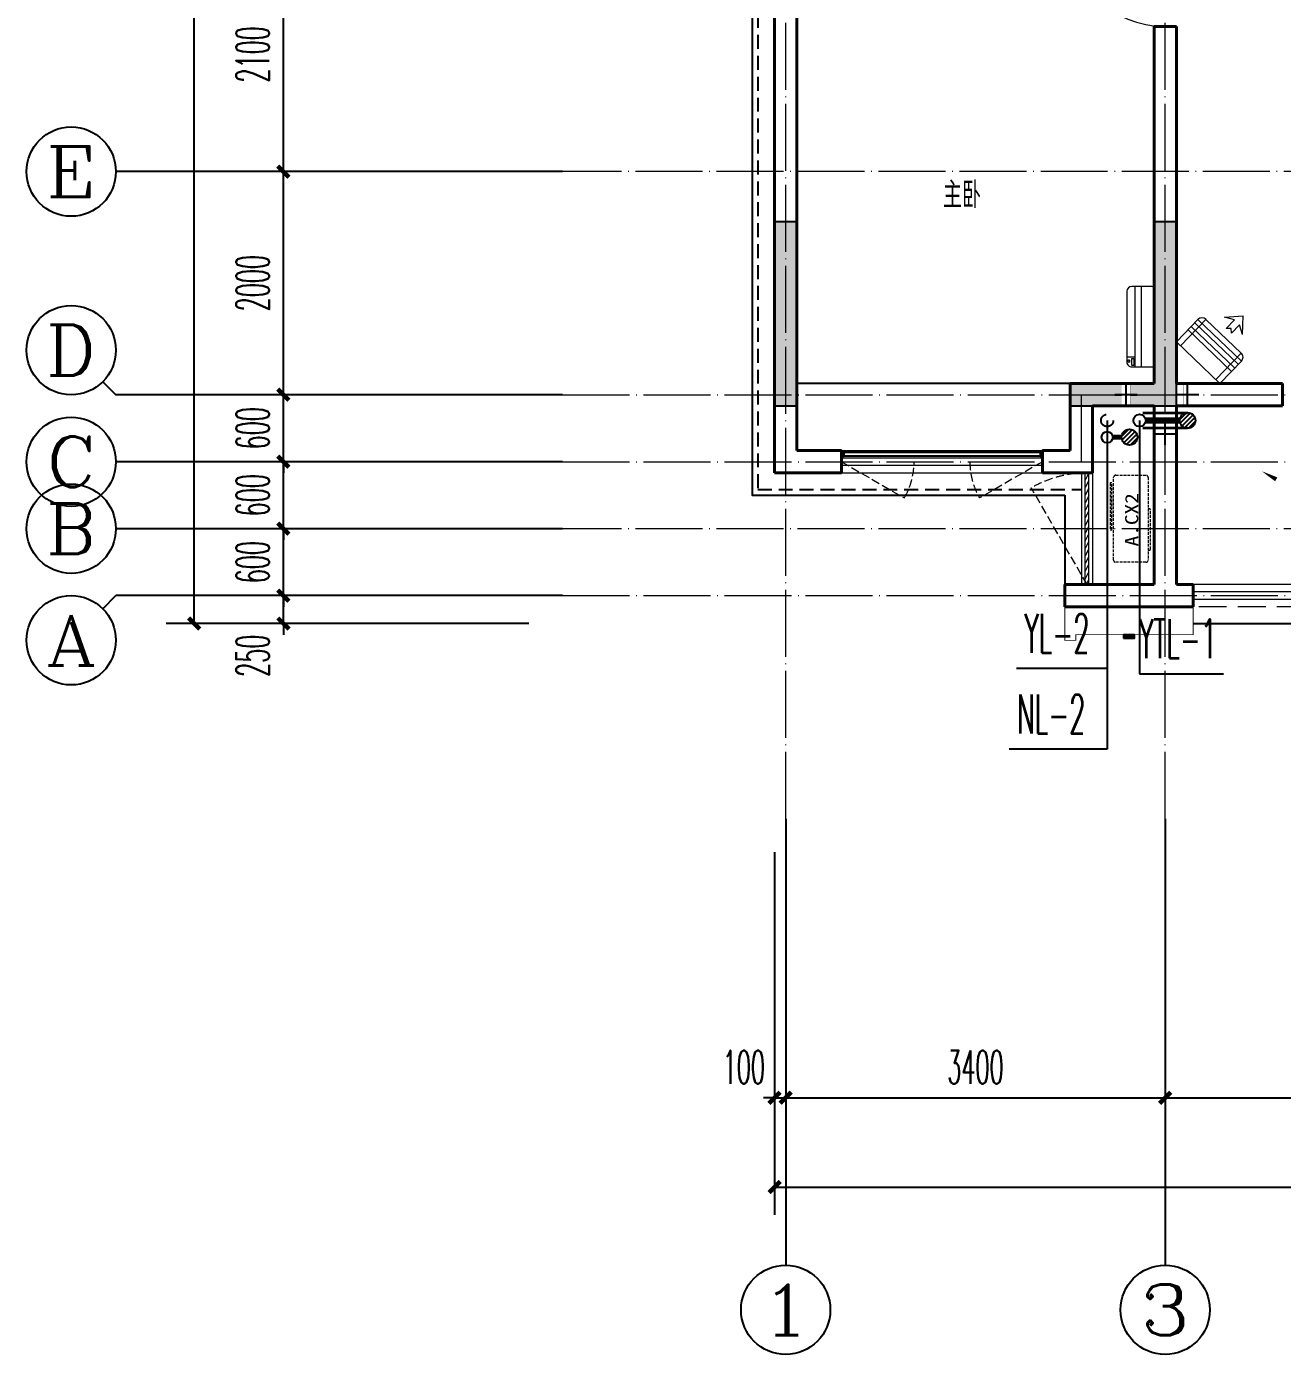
# Model space of a CAD drawing. Extents: x 27938 to 1042331, y -235042 to 1535213.
# Drawn here: x 675617 to 686867, y 589649 to 601549 of the extents above; entities that cross this region are included whole.
import ezdxf
from ezdxf.enums import TextEntityAlignment as Align

# ---------------------------------------------------------------- set-up
doc = ezdxf.new("R2010")
doc.units = 0
doc.header["$LTSCALE"] = 1000
doc.header["$MEASUREMENT"] = 0
for name, pattern in [('DASH', [0.35, 0.25, -0.1]), ('DOTE', [2.42, 2, -0.2, 0.02, -0.2]), ('HIDDEN', [0.375, 0.25, -0.125])]:
    doc.linetypes.add(name, pattern=pattern)
for name, color, linetype in [('3-栏杆1', 135, 'Continuous'), ('3.5方案汇报，与郭总、侯月琴确定户型_t8$0$2020.03.04 -1安徽标准化洋房户型(UA）_t8_t8$0$看线', 154, 'Continuous'), ('AXIS', 3, 'Continuous'), ('AXIS_TEXT', 4, 'Continuous'), ('COLUMN', 9, 'Continuous'), ('DIM_凝结', 3, 'Continuous'), ('DIM_阳台', 132, 'Continuous'), ('DIM_雨水', 3, 'Continuous'), ('EQUIP_地漏', 7, 'Continuous'), ('PIPE-凝结', 150, 'N'), ('PIPE-阳台', 132, 'YT'), ('PUB_TEXT', 4, 'Continuous'), ('VALVE_不分区给水', 7, 'Continuous'), ('VPIPE-凝结', 150, 'Continuous'), ('VPIPE-阳台', 132, 'YT'), ('VPIPE-雨水', 4, 'DASH'), ('机电标识类', 1, 'Continuous'), ('看线', 251, 'Continuous'), ('立面', 73, 'Continuous'), ('铝合金', 144, 'Continuous')]:
    doc.layers.add(name, color=color, linetype=linetype)
for name, color, linetype, lineweight in [('DOTE', 19, 'DOTE', 9), ('PUB_HATCH', 8, 'Continuous', 9), ('WALL', 9, 'Continuous', 40), ('WINDOW', 8, 'Continuous', 15), ('平面-排水沟', 86, 'Continuous', 15), ('平面-栏杆', 135, 'Continuous', 15), ('平面-看线', 45, 'Continuous', 15), ('平面-空调室内机', 176, 'Continuous', 9), ('平面-空调预留孔', 173, 'Continuous', 15), ('空调', 76, 'Continuous', 13)]:
    doc.layers.add(name, color=color, linetype=linetype, lineweight=lineweight)
doc.styles.add('_TCH_AXIS', font='COMPLEX', dxfattribs={"bigfont": 'GBCBIG'})
doc.styles.add('_TCH_DIM_T3', font='SIMPLEX.shx', dxfattribs={"width": 0.494118, "bigfont": 'GBCBIG.shx'})
doc.styles.add('_TWT_SERIAL', font='simplex.shx', dxfattribs={"width": 0.6, "oblique": 10, "height": 3, "bigfont": 'aadri.shx'})
doc.styles.add('COMPLEX', font='COMPLEX')
doc.styles.get("Standard").update_dxf_attribs({"font": 'gbenor.shx', "bigfont": 'gbcbig.shx'})
doc.styles.add('黑体', font='simhei.ttf')
doc.linetypes.add('N', pattern='A,3,-0.2,["N",Standard,S=0.25,R=0,X=-0.1,Y=-0.115],-0.2', length=3.4)
doc.linetypes.add('YT', pattern='A,3,-0.2,["YT",Standard,S=0.25,R=0,X=-0.1,Y=-0.115],-0.35', length=3.55)
doc.dimstyles.new('_TCH_ARCH&&100', dxfattribs={"dimtxt": 297.5, "dimasz": 100, "dimexe": 250, "dimexo": 300, "dimgap": 126.25, "dimtad": 1, "dimdec": 0, "dimzin": 0, "dimdsep": 46, "dimtxsty": '_TCH_DIM_T3', "dimblk": 'ARCHTICK', "dimcen": 0.09, "dimclrt": 4, "dimazin": 2, "dimtfac": 1, "dimtdec": 0, "dimtix": 1, "dimtmove": 2, "dimatfit": 3, "dimfxl": 1, "dimtolj": 1, "dimtzin": 0, "dimarcsym": 0})

# ---------------------------------------------------------------- blocks, each defined once
blk = doc.blocks.new('HFHFHFHFTF')
at = {"layer": 'PUB_HATCH'}
for points in [[(536217, 366524), (536417, 366524), (536417, 368174), (536217, 368174)], [(539817, 366524), (539817, 368174), (539617, 368174), (539617, 366724), (538867, 366724), (538867, 366524)]]:
    blk.add_hatch(color=256, dxfattribs=at).paths.add_polyline_path(points)
at = {"layer": 'COLUMN', "color": 8}
for p, q in [((536417, 368174), (536217, 368174)), ((536217, 368174), (536217, 366524)), ((536417, 366524), (536417, 368174)), ((539817, 368174), (539617, 368174)), ((539617, 368174), (539617, 366724)), ((539817, 366524), (539817, 368174)), ((539617, 366724), (538867, 366724)), ((538867, 366724), (538867, 366524)), ((536217, 366524), (536417, 366524)), ((538867, 366524), (539817, 366524))]:
    blk.add_line(p, q, dxfattribs=at)
blk = doc.blocks.new('DSFDS')
at = {"layer": '3-栏杆1', "color": 0}
for p, q in [((490703, 517231), (490682, 517248)), ((490682, 517248), (490703, 517231)), ((490682, 517182), (490703, 517201)), ((492462, 517231), (490703, 517231)), ((490703, 517231), (490703, 517201)), ((490703, 517201), (492462, 517201)), ((492462, 517231), (492482, 517248)), ((492482, 517248), (492462, 517231)), ((492462, 517231), (492462, 517201)), ((492462, 517201), (492482, 517182)), ((492482, 517182), (492462, 517201))]:
    blk.add_line(p, q, dxfattribs=at)
blk = doc.blocks.new('dongkong')
at = {"color": 0}
blk.add_wipeout([(-603756, 210771), (-603756, 210571), (-603836, 210571), (-603836, 210771)], dxfattribs=at)
at = {"layer": '机电标识类', "color": 0, "linetype": 'DASH', "ltscale": 400}
for p, q in [((-603796, 210771), (-603796, 210571)), ((-603896, 210671), (-603696, 210671))]:
    blk.add_line(p, q, dxfattribs=at)
at = {"layer": '空调', "color": 0, "linetype": 'DASH', "const_width": 2}
blk.add_lwpolyline([(-603756, 210771), (-603756, 210571), (-603836, 210571), (-603836, 210771)], close=True, dxfattribs=at)
blk = doc.blocks.new('ferre')
at = {"layer": '平面-空调预留孔', "color": 0, "linetype": 'DASH', "ltscale": 0.1}
for p, q in [((93393, 115403), (93393, 115393)), ((93403, 115383), (93756, 115383)), ((93766, 115393), (93766, 115403))]:
    blk.add_line(p, q, dxfattribs=at)
blk.add_lwpolyline([(94046, 115403), (93306, 115403, -0.414214), (93286, 115423), (93286, 115693, -0.414214), (93306, 115713), (94046, 115713, -0.414214), (94066, 115693), (94066, 115423, -0.414214)], format="xyb", close=True, dxfattribs=at)
blk.add_lwpolyline([(93997, 115743), (93577, 115743), (93577, 115727), (93997, 115727)], close=True, dxfattribs=at)
for centre, start, end in [((93403, 115393), 180, 270), ((93756, 115393), 270, 0)]:
    blk.add_arc(centre, 10, start, end, dxfattribs=at)
at = {"layer": '平面-空调预留孔', "color": 0, "linetype": 'DASH', "ltscale": 0.1, "style": '黑体', "width": 1.2}
blk.add_text('A.CX2', height=117, dxfattribs=at).set_placement((93428, 115492))
blk = doc.blocks.new('fergve')
at = {"layer": '平面-空调预留孔', "color": 8, "linetype": 'DASH', "ltscale": 0.1}
blk.add_blockref('ferre', (25670, -60416), dxfattribs=at)
blk = doc.blocks.new('A$C001338C2')
at = {"color": 0}
for p, q in [((845, 304), (55, 304)), ((109, 215), (109, 304)), ((0, 249), (0, 22)), ((900, 22), (900, 249)), ((22, 0), (878, 0))]:
    blk.add_line(p, q, dxfattribs=at)
at = {"color": 0, "lineweight": 5}
for p, q in [((900, 215), (0, 215)), ((900, 143), (0, 143))]:
    blk.add_line(p, q, dxfattribs=at)
at = {"color": 0}
for points in [[(89, 226), (22, 226, -0.414214), (17, 232), (17, 243, -0.414214), (22, 249), (89, 249, -0.414214), (95, 243), (95, 232, -0.414214)], [(73, 275), (57, 275, -0.414214), (51, 281), (51, 283, -0.414214), (57, 289), (73, 289, -0.414214), (79, 283), (79, 281, -0.414214)]]:
    blk.add_lwpolyline(points, format="xyb", close=True, dxfattribs=at)
for centre, radius, start, end in [((55, 249), 55, 90, 180), ((845, 249), 55, 360, 90), ((22, 22), 22, 180, 270), ((878, 22), 22, 270, 360)]:
    blk.add_arc(centre, radius, start, end, dxfattribs=at)
blk = doc.blocks.new('dasdasf1sa2f31as32f')
at = {"color": 0}
for p, q in [((-116, 586), (43, 640)), ((83, 477), (43, 640)), ((-473, 260), (-339, 504)), ((-270, 524), (-428, 237)), ((135, 245), (-339, 505)), ((-270, 524), (114, 314)), ((-23, 586), (-116, 586)), ((-23, 586), (-73, 493)), ((-31, 504), (-73, 493)), ((-18, 463), (-31, 504)), ((32, 555), (-18, 463)), ((83, 477), (32, 555)), ((72, 132), (-401, 392)), ((93, 169), (-381, 428)), ((115, 208), (-359, 468)), ((0, 0), (-473, 260)), ((114, 314), (-44, 26)), ((134, 244), (0, 0))]:
    blk.add_line(p, q, dxfattribs=at)
for centre, start, end in [((-294, 479), 61.2593, 151.2593), ((89, 269), 331.2593, 61.2593)]:
    blk.add_arc(centre, 51.3, start, end, dxfattribs=at)
blk = doc.blocks.new('HFTHFFGHFH')
at = {"layer": 'DOTE', "linetype": 'DOTE', "ltscale": 0.3}
for p, q in [((536317, 594449), (536317, 612949)), ((539717, 594449), (539717, 602649)), ((587117, 600249), (534317, 600249)), ((534317, 598249), (587117, 598249)), ((538967, 597649), (538967, 598249)), ((534317, 597649), (587117, 597649)), ((587117, 597049), (534317, 597049)), ((534317, 596449), (587117, 596449))]:
    blk.add_line(p, q, dxfattribs=at)
blk = doc.blocks.new('_ArchTick')
at = {"color": 0, "linetype": 'ByBlock', "const_width": 0.4}
blk.add_lwpolyline([(-0.5, -0.5), (0.5, 0.5)], dxfattribs=at)
blk = doc.blocks.new('*D671')
at = {"layer": 'AXIS', "color": 0, "lineweight": -2}
for p, q in [((677917, 596449), (677917, 596549)), ((680117, 596449), (677667, 596449)), ((677917, 596199), (677917, 596449)), ((680117, 596199), (677667, 596199)), ((677917, 596199), (677917, 596099))]:
    blk.add_line(p, q, dxfattribs=at)
at = {"layer": 'Defpoints', "color": 0}
for p in [(677917, 596449), (680417, 596449), (680417, 596199)]:
    blk.add_point(p, dxfattribs=at)
at = {"layer": 'AXIS', "color": 0, "lineweight": -2, "xscale": 100, "yscale": 100, "zscale": 100}
for p, rotation in [((677917, 596449), 270), ((677917, 596199), 90)]:
    blk.add_blockref('_ArchTick', p, dxfattribs=dict(at, rotation=rotation))
at = {"layer": 'AXIS', "color": 4, "insert": (677642, 595910), "char_height": 297.5, "attachment_point": 5, "rotation": 90, "style": '_TCH_DIM_T3'}
blk.add_mtext('\\A1;250', dxfattribs=at)
blk = doc.blocks.new('*D672')
at = {"layer": 'AXIS', "color": 0, "lineweight": -2}
for p, q in [((677917, 597049), (677917, 597149)), ((680117, 597049), (677667, 597049)), ((677917, 596449), (677917, 597049)), ((680117, 596449), (677667, 596449)), ((677917, 596449), (677917, 596349))]:
    blk.add_line(p, q, dxfattribs=at)
at = {"layer": 'Defpoints', "color": 0}
for p in [(677917, 597049), (680417, 597049), (680417, 596449)]:
    blk.add_point(p, dxfattribs=at)
at = {"layer": 'AXIS', "color": 0, "lineweight": -2, "xscale": 100, "yscale": 100, "zscale": 100}
for p, rotation in [((677917, 597049), 270), ((677917, 596449), 90)]:
    blk.add_blockref('_ArchTick', p, dxfattribs=dict(at, rotation=rotation))
at = {"layer": 'AXIS', "color": 4, "insert": (677642, 596749), "char_height": 297.5, "attachment_point": 5, "rotation": 90, "style": '_TCH_DIM_T3'}
blk.add_mtext('\\A1;600', dxfattribs=at)
blk = doc.blocks.new('*D673')
at = {"layer": 'AXIS', "color": 0, "lineweight": -2}
for p, q in [((677917, 597649), (677917, 597749)), ((680117, 597649), (677667, 597649)), ((677917, 597049), (677917, 597649)), ((680117, 597049), (677667, 597049)), ((677917, 597049), (677917, 596949))]:
    blk.add_line(p, q, dxfattribs=at)
at = {"layer": 'Defpoints', "color": 0}
for p in [(677917, 597649), (680417, 597649), (680417, 597049)]:
    blk.add_point(p, dxfattribs=at)
at = {"layer": 'AXIS', "color": 0, "lineweight": -2, "xscale": 100, "yscale": 100, "zscale": 100}
for p, rotation in [((677917, 597649), 270), ((677917, 597049), 90)]:
    blk.add_blockref('_ArchTick', p, dxfattribs=dict(at, rotation=rotation))
at = {"layer": 'AXIS', "color": 4, "insert": (677642, 597349), "char_height": 297.5, "attachment_point": 5, "rotation": 90, "style": '_TCH_DIM_T3'}
blk.add_mtext('\\A1;600', dxfattribs=at)
blk = doc.blocks.new('*D674')
at = {"layer": 'AXIS', "color": 0, "lineweight": -2}
for p, q in [((677917, 598249), (677917, 598349)), ((680117, 598249), (677667, 598249)), ((677917, 597649), (677917, 598249)), ((680117, 597649), (677667, 597649)), ((677917, 597649), (677917, 597549))]:
    blk.add_line(p, q, dxfattribs=at)
at = {"layer": 'Defpoints', "color": 0}
for p in [(677917, 598249), (680417, 598249), (680417, 597649)]:
    blk.add_point(p, dxfattribs=at)
at = {"layer": 'AXIS', "color": 0, "lineweight": -2, "xscale": 100, "yscale": 100, "zscale": 100}
for p, rotation in [((677917, 598249), 270), ((677917, 597649), 90)]:
    blk.add_blockref('_ArchTick', p, dxfattribs=dict(at, rotation=rotation))
at = {"layer": 'AXIS', "color": 4, "insert": (677642, 597949), "char_height": 297.5, "attachment_point": 5, "rotation": 90, "style": '_TCH_DIM_T3'}
blk.add_mtext('\\A1;600', dxfattribs=at)
blk = doc.blocks.new('*D675')
at = {"layer": 'AXIS', "color": 0, "lineweight": -2}
for p, q in [((680117, 600249), (677667, 600249)), ((677917, 598249), (677917, 600249)), ((680117, 598249), (677667, 598249))]:
    blk.add_line(p, q, dxfattribs=at)
at = {"layer": 'Defpoints', "color": 0}
for p in [(677917, 600249), (680417, 600249), (680417, 598249)]:
    blk.add_point(p, dxfattribs=at)
at = {"layer": 'AXIS', "color": 0, "lineweight": -2, "xscale": 100, "yscale": 100, "zscale": 100}
for p, rotation in [((677917, 600249), 90), ((677917, 598249), 270)]:
    blk.add_blockref('_ArchTick', p, dxfattribs=dict(at, rotation=rotation))
at = {"layer": 'AXIS', "color": 4, "insert": (677642, 599249), "char_height": 297.5, "attachment_point": 5, "rotation": 90, "style": '_TCH_DIM_T3'}
blk.add_mtext('\\A1;2000', dxfattribs=at)
blk = doc.blocks.new('*D676')
at = {"layer": 'AXIS', "color": 0, "lineweight": -2}
for p, q in [((680117, 602349), (677667, 602349)), ((677917, 600249), (677917, 602349)), ((680117, 600249), (677667, 600249))]:
    blk.add_line(p, q, dxfattribs=at)
at = {"layer": 'Defpoints', "color": 0}
for p in [(677917, 602349), (680417, 602349), (680417, 600249)]:
    blk.add_point(p, dxfattribs=at)
at = {"layer": 'AXIS', "color": 0, "lineweight": -2, "xscale": 100, "yscale": 100, "zscale": 100}
for p, rotation in [((677917, 602349), 90), ((677917, 600249), 270)]:
    blk.add_blockref('_ArchTick', p, dxfattribs=dict(at, rotation=rotation))
at = {"layer": 'AXIS', "color": 4, "insert": (677642, 601299), "char_height": 297.5, "attachment_point": 5, "rotation": 90, "style": '_TCH_DIM_T3'}
blk.add_mtext('\\A1;2100', dxfattribs=at)
blk = doc.blocks.new('*D685')
at = {"layer": 'AXIS', "color": 0, "lineweight": -2}
for p, q in [((680117, 611249), (676867, 611249)), ((677117, 596199), (677117, 611249)), ((680117, 596199), (676867, 596199))]:
    blk.add_line(p, q, dxfattribs=at)
at = {"layer": 'Defpoints', "color": 0}
for p in [(677117, 611249), (680417, 611249), (680417, 596199)]:
    blk.add_point(p, dxfattribs=at)
at = {"layer": 'AXIS', "color": 0, "lineweight": -2, "xscale": 100, "yscale": 100, "zscale": 100}
for p, rotation in [((677117, 611249), 90), ((677117, 596199), 270)]:
    blk.add_blockref('_ArchTick', p, dxfattribs=dict(at, rotation=rotation))
at = {"layer": 'AXIS', "color": 4, "insert": (676842, 603724), "char_height": 297.5, "attachment_point": 5, "rotation": 90, "style": '_TCH_DIM_T3'}
blk.add_mtext('\\A1;15050', dxfattribs=at)
blk = doc.blocks.new('*D699')
at = {"layer": 'AXIS', "color": 0, "lineweight": -2}
for p, q in [((682317, 594149), (682317, 591699)), ((682417, 594149), (682417, 591699)), ((682317, 591949), (682217, 591949)), ((682317, 591949), (682417, 591949)), ((682417, 591949), (682517, 591949))]:
    blk.add_line(p, q, dxfattribs=at)
at = {"layer": 'Defpoints', "color": 0}
for p in [(682317, 594449), (682417, 594449), (682417, 591949)]:
    blk.add_point(p, dxfattribs=at)
at = {"layer": 'AXIS', "color": 0, "lineweight": -2, "xscale": 100, "yscale": 100, "zscale": 100}
blk.add_blockref('_ArchTick', (682317, 591949), dxfattribs=at)
at = {"layer": 'AXIS', "color": 0, "lineweight": -2, "xscale": 100, "yscale": 100, "zscale": 100, "rotation": 180}
blk.add_blockref('_ArchTick', (682417, 591949), dxfattribs=at)
at = {"layer": 'AXIS', "color": 4, "insert": (682042, 592224), "char_height": 297.5, "attachment_point": 5, "style": '_TCH_DIM_T3'}
blk.add_mtext('\\A1;100', dxfattribs=at)
blk = doc.blocks.new('*D700')
at = {"layer": 'AXIS', "color": 0, "lineweight": -2}
for p, q in [((682417, 594149), (682417, 591699)), ((685817, 594149), (685817, 591699)), ((682417, 591949), (685817, 591949))]:
    blk.add_line(p, q, dxfattribs=at)
at = {"layer": 'Defpoints', "color": 0}
for p in [(682417, 594449), (685817, 594449), (685817, 591949)]:
    blk.add_point(p, dxfattribs=at)
at = {"layer": 'AXIS', "color": 0, "lineweight": -2, "xscale": 100, "yscale": 100, "zscale": 100, "rotation": 180}
blk.add_blockref('_ArchTick', (682417, 591949), dxfattribs=at)
at = {"layer": 'AXIS', "color": 0, "lineweight": -2, "xscale": 100, "yscale": 100, "zscale": 100}
blk.add_blockref('_ArchTick', (685817, 591949), dxfattribs=at)
at = {"layer": 'AXIS', "color": 4, "insert": (684117, 592224), "char_height": 297.5, "attachment_point": 5, "style": '_TCH_DIM_T3'}
blk.add_mtext('\\A1;3400', dxfattribs=at)
blk = doc.blocks.new('*D701')
at = {"layer": 'AXIS', "color": 0, "lineweight": -2}
for p, q in [((685817, 594149), (685817, 591699)), ((691517, 594149), (691517, 591699)), ((685817, 591949), (691517, 591949))]:
    blk.add_line(p, q, dxfattribs=at)
at = {"layer": 'Defpoints', "color": 0}
for p in [(685817, 594449), (691517, 594449), (691517, 591949)]:
    blk.add_point(p, dxfattribs=at)
at = {"layer": 'AXIS', "color": 0, "lineweight": -2, "xscale": 100, "yscale": 100, "zscale": 100, "rotation": 180}
blk.add_blockref('_ArchTick', (685817, 591949), dxfattribs=at)
at = {"layer": 'AXIS', "color": 0, "lineweight": -2, "xscale": 100, "yscale": 100, "zscale": 100}
blk.add_blockref('_ArchTick', (691517, 591949), dxfattribs=at)
at = {"layer": 'AXIS', "color": 4, "insert": (688667, 592224), "char_height": 297.5, "attachment_point": 5, "style": '_TCH_DIM_T3'}
blk.add_mtext('\\A1;5700', dxfattribs=at)
blk = doc.blocks.new('*D706')
at = {"layer": 'AXIS', "color": 0, "lineweight": -2}
for p, q in [((682317, 594149), (682317, 590899)), ((731317, 594149), (731317, 590899)), ((682317, 591149), (731317, 591149))]:
    blk.add_line(p, q, dxfattribs=at)
at = {"layer": 'Defpoints', "color": 0}
for p in [(682317, 594449), (731317, 594449), (731317, 591149)]:
    blk.add_point(p, dxfattribs=at)
at = {"layer": 'AXIS', "color": 0, "lineweight": -2, "xscale": 100, "yscale": 100, "zscale": 100, "rotation": 180}
blk.add_blockref('_ArchTick', (682317, 591149), dxfattribs=at)
at = {"layer": 'AXIS', "color": 0, "lineweight": -2, "xscale": 100, "yscale": 100, "zscale": 100}
blk.add_blockref('_ArchTick', (731317, 591149), dxfattribs=at)
at = {"layer": 'AXIS', "color": 4, "insert": (706817, 591424), "char_height": 297.5, "attachment_point": 5, "style": '_TCH_DIM_T3'}
blk.add_mtext('\\A1;49000', dxfattribs=at)
blk = doc.blocks.new('$WINLIB2D$00000001')
at = {"color": 0}
for points in [[(-0.5, 0.5), (-0.5, -0.5)], [(-0.5, 0.5), (0.5, 0.5)], [(0.5, -0.5), (0.5, 0.5)], [(0.5, 0.1667), (-0.5, 0.1667)], [(0.5, -0.1667), (-0.5, -0.1667)], [(-0.5, -0.5), (0.5, -0.5)]]:
    blk.add_lwpolyline(points, dxfattribs=at)
blk = doc.blocks.new('$DorLib2D$00000001')
for p, q in [((0.45, 0.975), (0.5, 0.975)), ((0.45, 0), (0.45, 0.975)), ((0.5, 0), (0.5, 0.975)), ((0.5, 0), (0.45, 0))]:
    blk.add_line(p, q)
at = {"lineweight": 13}
blk.add_arc((0.475, 0), 0.975, 91.4693, 180, dxfattribs=at)
blk = doc.blocks.new('$WINLIB2D$00000039')
at = {"color": 0}
for points in [[(-0.5, 0.5), (-0.5, -0.5)], [(0.5, 0.5), (-0.5, 0.5)], [(0.5, -0.5), (0.5, 0.5)], [(-0.5, 0.167), (0.5, 0.167)], [(-0.384, -0.167), (-0.448, 0.167)], [(-0.316, -0.167), (-0.38, 0.167)], [(-0.248, -0.167), (-0.312, 0.167)], [(-0.18, -0.167), (-0.244, 0.167)], [(-0.112, -0.167), (-0.176, 0.167)], [(-0.044, -0.167), (-0.108, 0.167)], [(0.024, -0.167), (-0.04, 0.167)], [(0.092, -0.167), (0.028, 0.167)], [(0.16, -0.167), (0.096, 0.167)], [(0.228, -0.167), (0.164, 0.167)], [(0.296, -0.167), (0.232, 0.167)], [(0.364, -0.167), (0.3, 0.167)], [(0.432, -0.167), (0.368, 0.167)], [(0.5, -0.167), (0.436, 0.167)], [(-0.452, -0.167), (-0.5, 0.084)], [(-0.5, -0.167), (0.5, -0.167)], [(0.5, -0.5), (-0.5, -0.5)]]:
    blk.add_lwpolyline(points, dxfattribs=at)
blk = doc.blocks.new('_AXISO')
blk.add_circle((0, 0), 0.5)
at = {"layer": 'AXIS_TEXT', "style": 'COMPLEX', "width": 1.041667}
blk.add_attdef('A', text='', height=0.56, dxfattribs=at).set_placement((-0.25, -0.28), (0.25, -0.28), align=Align.FIT)
blk = doc.blocks.new('$TwtSys$00000141')
for p, q in [((-141, 12), (-15, 138)), ((-141, 12), (-15, 138)), ((-131, -53), (53, 131)), ((-131, -53), (53, 131)), ((-100, -100), (100, 100)), ((-100, -100), (100, 100)), ((-49, -131), (131, 49)), ((-49, -131), (131, 49)), ((17, -138), (138, -17)), ((17, -138), (138, -17))]:
    blk.add_line(p, q)
blk.add_circle((0, 0), 141)
blk.add_circle((0, 0), 141)
blk = doc.blocks.new('$VALVE$00000533')
at = {"ltscale": 0.5, "const_width": 25}
for points in [[(-225, 75), (225, 75)], [(-225, -75), (225, -75)]]:
    blk.add_lwpolyline(points, dxfattribs=at)

msp = doc.modelspace()

# ---------------------------------------------------------------- hatches: boundary and pattern name
at = {"layer": '立面'}
h = msp.add_hatch(dxfattribs=at)
h.set_pattern_fill('ANSI31', color=8, scale=2)
h.set_pattern_definition([(45, (-202783.718, -199496.6525), (-2.24506403, 2.24506403), [])])
h.paths.add_polyline_path([(685441.6, 596068.8), (685541.6, 596068.8), (685541.6, 596098.8), (685441.6, 596098.8)])

# ---------------------------------------------------------------- linework, layer by layer
at = {"color": 8, "const_width": 8}
msp.add_lwpolyline([(684916.6, 596348.8), (684916.6, 596048.8), (685016.6, 596048.8), (685016.6, 596098.8), (686066.6, 596098.8), (686066.6, 596348.8)], dxfattribs=at)
at = {"layer": '3.5方案汇报，与郭总、侯月琴确定户型_t8$0$2020.03.04 -1安徽标准化洋房户型(UA）_t8_t8$0$看线', "color": 8, "ltscale": 10}
msp.add_lwpolyline([(684966.6, 598348.8), (682516.6, 598348.8)], dxfattribs=at)
at = {"layer": 'AXIS'}
for p, q in [((680416.6, 600248.8), (676416.6, 600248.8)), ((676299.4, 598366), (676416.6, 598248.8)), ((680416.6, 598248.8), (676416.6, 598248.8)), ((680416.6, 597648.8), (676416.6, 597648.8)), ((680416.6, 597048.8), (676416.6, 597048.8)), ((676299.4, 596331.7), (676416.6, 596448.8)), ((680416.6, 596448.8), (676416.6, 596448.8)), ((682416.6, 594448.8), (682416.6, 590448.8)), ((685816.6, 594448.8), (685816.6, 590448.8))]:
    msp.add_line(p, q, dxfattribs=at)
at = {"layer": 'DIM_凝结'}
for p, q in [((685296.6, 597868.8), (685296.6, 595072.8)), ((685296.6, 595072.8), (684418.6, 595072.8))]:
    msp.add_line(p, q, dxfattribs=at)
at = {"layer": 'DIM_阳台'}
for p, q in [((685586.6, 598018.8), (685586.6, 595748.7)), ((685586.6, 595748.7), (686339.2, 595748.7))]:
    msp.add_line(p, q, dxfattribs=at)
at = {"layer": 'DIM_雨水'}
for p, q in [((685296.6, 598018.8), (685296.6, 595797.1)), ((685296.6, 595797.1), (684483.9, 595797.1))]:
    msp.add_line(p, q, dxfattribs=at)
at = {"layer": 'PIPE-凝结', "const_width": 45}
msp.add_lwpolyline([(685346.6, 597868.8), (685426.1, 597868.8)], dxfattribs=at)
at = {"layer": 'VPIPE-凝结'}
msp.add_circle((685296.6, 597868.8), 50, dxfattribs=at)
at = {"layer": 'VPIPE-阳台'}
msp.add_circle((685586.6, 598018.8), 55, dxfattribs=at)
at = {"layer": 'VPIPE-雨水'}
msp.add_circle((685296.6, 598018.8), 55, dxfattribs=at)
at = {"layer": 'WALL', "color": 8}
for p, q in [((682316.6, 602648.8), (682316.6, 597548.8)), ((682516.6, 602548.8), (682516.6, 597748.8)), ((685916.6, 601548.8), (685716.6, 601548.8)), ((685716.6, 601548.8), (685716.6, 598348.8)), ((684966.6, 597748.8), (684966.6, 598348.8)), ((686866.6, 598148.8), (686866.6, 598348.8)), ((685166.6, 597548.8), (685166.6, 598148.8)), ((682916.6, 597748.8), (682516.6, 597748.8)), ((682916.6, 597548.8), (682916.6, 597748.8)), ((684966.6, 597748.8), (684716.6, 597748.8)), ((684716.6, 597748.8), (684716.6, 597548.8)), ((682316.6, 597548.8), (682916.6, 597548.8)), ((684716.6, 597548.8), (685166.6, 597548.8)), ((685716.6, 596548.8), (684916.6, 596548.8)), ((684916.6, 596348.8), (684916.6, 596548.8)), ((685916.6, 596548.8), (686066.6, 596548.8)), ((686066.6, 596548.8), (686066.6, 596348.8)), ((685816.6, 596348.8), (684916.6, 596348.8)), ((685816.6, 596348.8), (686066.6, 596348.8))]:
    msp.add_line(p, q, dxfattribs=at)
at = {"layer": 'WINDOW', "color": 8, "linetype": 'DASH', "ltscale": 0.3}
for points in [[(682916.6, 597648.8), (683479.7, 597324.2, 0.1314846), (683566.6, 597648.8)], [(684716.6, 597648.8), (684153.5, 597324.2, -0.1314846), (684066.6, 597648.8)], [(685116.6, 596548.8), (684616.6, 597414.8, -0.1316525), (685116.6, 597548.8)]]:
    msp.add_lwpolyline(points, format="xyb", dxfattribs=at)
at = {"layer": '平面-排水沟', "color": 8}
msp.add_lwpolyline([(686977.7, 597397.5, 0, 0, 0), (686680.4, 597565, 0, 40, 0), (686811.1, 597491.4, 0, 0, 0)], format="xyseb", dxfattribs=at)
at = {"layer": '平面-栏杆', "color": 8}
for points in [[(690566.6, 596482.1), (686066.6, 596482.1)], [(690566.6, 596415.5), (686066.6, 596415.5)]]:
    msp.add_lwpolyline(points, dxfattribs=at)
at = {"layer": '平面-看线', "color": 8}
msp.add_lwpolyline([(690566.6, 596548.8), (686066.6, 596548.8)], dxfattribs=at)
at = {"layer": '平面-看线', "color": 8, "linetype": 'DASH'}
msp.add_lwpolyline([(690566.6, 596348.8), (686066.6, 596348.8)], dxfattribs=at)
at = {"layer": '看线', "color": 8, "ltscale": 0.5}
for points in [[(684916.6, 597348.8), (684916.6, 596548.8)], [(686066.6, 596198.8), (690566.6, 596198.8)]]:
    msp.add_lwpolyline(points, dxfattribs=at)
at = {"layer": '立面', "color": 8}
msp.add_lwpolyline([(685441.6, 596068.8), (685541.6, 596068.8), (685541.6, 596098.8), (685441.6, 596098.8)], close=True, dxfattribs=at)
at = {"layer": '铝合金', "color": 8}
msp.add_lwpolyline([(685441.6, 596068.8), (685541.6, 596068.8), (685541.6, 596098.8), (685441.6, 596098.8)], close=True, dxfattribs=at)

# ---------------------------------------------------------------- block references
at = {"color": 8}
msp.add_blockref('HFHFHFHFTF', (146100, 231625.1), dxfattribs=at)
at = {"color": 8, "rotation": 90}
msp.add_blockref('fergve', (740650.7, 477792), dxfattribs=at)
at = {"layer": '3-栏杆1', "color": 8}
msp.add_blockref('DSFDS', (192234.1, 80500.3), dxfattribs=at)
at = {"layer": 'AXIS'}
ref = msp.add_blockref('_AXISO', (676016.6, 600248.8), dxfattribs=dict(at, xscale=800, yscale=800, zscale=800))
ref.add_attrib('A', 'E', dxfattribs={"layer": 'AXIS_TEXT', "height": 452.5, "style": '_TCH_AXIS', "width": 1.3125}).set_placement((675790.3, 600022.5), (676242.9, 600022.5), align=Align.FIT)
ref = msp.add_blockref('_AXISO', (676016.6, 598648.8), dxfattribs=dict(at, xscale=800, yscale=800, zscale=800))
ref.add_attrib('A', 'D', dxfattribs={"layer": 'AXIS_TEXT', "height": 452.5, "style": '_TCH_AXIS', "width": 1.235294}).set_placement((675790.3, 598422.5), (676242.9, 598422.5), align=Align.FIT)
ref = msp.add_blockref('_AXISO', (676016.6, 597648.8), dxfattribs=dict(at, xscale=800, yscale=800, zscale=800))
ref.add_attrib('A', 'C', dxfattribs={"layer": 'AXIS_TEXT', "height": 452.5, "style": '_TCH_AXIS', "width": 1.4}).set_placement((675790.3, 597422.5), (676242.9, 597422.5), align=Align.FIT)
ref = msp.add_blockref('_AXISO', (676016.6, 597048.8), dxfattribs=dict(at, xscale=800, yscale=800, zscale=800))
ref.add_attrib('A', 'B', dxfattribs={"layer": 'AXIS_TEXT', "height": 452.5, "style": '_TCH_AXIS', "width": 1.235294}).set_placement((675790.3, 596822.5), (676242.9, 596822.5), align=Align.FIT)
ref = msp.add_blockref('_AXISO', (676016.6, 596048.8), dxfattribs=dict(at, xscale=800, yscale=800, zscale=800))
ref.add_attrib('A', 'A', dxfattribs={"layer": 'AXIS_TEXT', "height": 452.5, "style": '_TCH_AXIS', "width": 1.166667}).set_placement((675790.3, 595822.5), (676242.9, 595822.5), align=Align.FIT)
ref = msp.add_blockref('_AXISO', (682416.6, 590048.8), dxfattribs=dict(at, xscale=800, yscale=800, zscale=800))
ref.add_attrib('A', '1', dxfattribs={"layer": 'AXIS_TEXT', "height": 452.5, "style": '_TCH_AXIS', "width": 2.333333}).set_placement((682190.3, 589822.5), (682642.9, 589822.5), align=Align.FIT)
ref = msp.add_blockref('_AXISO', (685816.6, 590048.8), dxfattribs=dict(at, xscale=800, yscale=800, zscale=800))
ref.add_attrib('A', '3', dxfattribs={"layer": 'AXIS_TEXT', "height": 452.5, "style": '_TCH_AXIS', "width": 1.5}).set_placement((685590.3, 589822.5), (686042.9, 589822.5), align=Align.FIT)
at = {"layer": 'EQUIP_地漏', "xscale": 0.5, "yscale": 0.5, "zscale": 0.5, "rotation": 180}
msp.add_blockref('$TwtSys$00000141', (685496.6, 597868.8), dxfattribs=at)
at = {"layer": 'WINDOW'}
for name, p, xscale, yscale, zscale, rotation in [('$DorLib2D$00000001', (685816.6, 601998.8), -900, -900, -900, 270.0000000020753), ('$WINLIB2D$00000001', (683816.6, 597648.8), 1800, -199.9999999990687, 1800, 359.9999999997785), ('$WINLIB2D$00000039', (685116.6, 597048.8), -1000, -100, -1000, 270)]:
    msp.add_blockref(name, p, dxfattribs=dict(at, xscale=xscale, yscale=yscale, zscale=zscale, rotation=rotation))
at = {"layer": '平面-空调预留孔', "color": 8, "xscale": 0.800000000046565, "yscale": 0.800000000046565, "zscale": 0.800000000046565, "rotation": 90.00000023343017}
msp.add_blockref('A$C001338C2', (685716.5, 598498.8), dxfattribs=at)

# ---------------------------------------------------------------- texts
at = {"layer": 'DIM_凝结', "color": 7, "style": '_TWT_SERIAL', "width": 0.48}
msp.add_text('NL-2', height=350, dxfattribs=at).set_placement((684488.6, 595212.8))
at = {"layer": 'DIM_阳台', "color": 7, "style": '_TWT_SERIAL', "width": 0.48}
msp.add_text('YTL-1', height=350, dxfattribs=at).set_placement((685581.2, 595888.7))
at = {"layer": 'DIM_雨水', "color": 7, "style": '_TWT_SERIAL', "width": 0.48}
msp.add_text('YL-2', height=350, dxfattribs=at).set_placement((684553.9, 595937.1))
at = {"layer": 'PUB_TEXT', "color": 8}
msp.add_text('主卧', height=236.31, dxfattribs=at).set_placement((683825.7, 599921))

# ---------------------------------------------------------------- dimensions: what is measured, and where the dimension line sits
at = {"layer": 'AXIS'}
for p1, p2, distance, picture, middle in [((680416.6, 596198.8), (680416.6, 611248.9), 3300, '*D685', (676841.6, 603723.9)), ((680416.6, 600248.8), (680416.6, 602348.8), 2500, '*D676', (677641.6, 601298.8)), ((680416.6, 598248.8), (680416.6, 600248.8), 2500, '*D675', (677641.6, 599248.8)), ((680416.6, 597648.8), (680416.6, 598248.8), 2500, '*D674', (677641.6, 597948.8)), ((680416.6, 597048.8), (680416.6, 597648.8), 2500, '*D673', (677641.6, 597348.8)), ((680416.6, 596448.8), (680416.6, 597048.8), 2500, '*D672', (677641.6, 596748.8)), ((682316.6, 594448.8), (731316.6, 594448.8), -3300, '*D706', (706816.6, 591423.8)), ((682416.6, 594448.8), (685816.6, 594448.8), -2500, '*D700', (684116.6, 592223.8)), ((685816.6, 594448.8), (691516.6, 594448.8), -2500, '*D701', (688666.6, 592223.8))]:
    dim = msp.add_aligned_dim(p1=p1, p2=p2, distance=distance, dimstyle='_TCH_ARCH&&100', dxfattribs=at)
    dim.commit()
    dim.dimension.update_dxf_attribs({"geometry": picture, "text_midpoint": middle})
for base, p1, p2, angle, picture, middle in [((677916.6, 596448.8), (680416.6, 596198.8), (680416.6, 596448.8), 90, '*D671', (677641.6, 595909.8)), ((682416.6, 591948.8), (682316.6, 594448.8), (682416.6, 594448.8), 0, '*D699', (682041.6, 592223.8))]:
    dim = msp.add_linear_dim(base=base, p1=p1, p2=p2, angle=angle, dimstyle='_TCH_ARCH&&100', dxfattribs=at)
    dim.commit()
    dim.dimension.update_dxf_attribs({"geometry": picture, "text_midpoint": middle, "dimtype": 129})

# ---------------------------------------------------------------- next in the draw order: block references
at = {"layer": '平面-空调室内机', "color": 8, "ltscale": 0.3, "xscale": -1, "rotation": 180}
msp.add_blockref('dongkong', (1289262.5, 808919.6), dxfattribs=at)
at = {"layer": '平面-空调室内机', "color": 8, "ltscale": 0.3}
for p, rotation in [((82220.5, 808919.6), 180), ((896487.3, 1201694.9), 89.99999999999999)]:
    msp.add_blockref('dongkong', p, dxfattribs=dict(at, rotation=rotation))

# ---------------------------------------------------------------- next in the draw order: linework, layer by layer
at = {"layer": 'PIPE-阳台', "const_width": 55}
msp.add_lwpolyline([(685641.6, 598018.8), (685946.1, 598018.8)], dxfattribs=at)
at = {"layer": 'WALL', "color": 8}
for p, q in [((685916.6, 598348.8), (685916.6, 601548.8)), ((686866.6, 598348.8), (685916.6, 598348.8)), ((685716.6, 596548.8), (685716.6, 598148.8)), ((685916.6, 596548.8), (685916.6, 598148.8)), ((685916.6, 598148.8), (686866.6, 598148.8))]:
    msp.add_line(p, q, dxfattribs=at)

# ---------------------------------------------------------------- next in the draw order: block references
at = {"layer": 'EQUIP_地漏', "xscale": 0.5, "yscale": 0.5, "zscale": 0.5, "rotation": 180}
msp.add_blockref('$TwtSys$00000141', (686016.6, 598018.8), dxfattribs=at)
at = {"layer": '平面-空调室内机', "color": 8, "ltscale": 0.3, "rotation": 180}
msp.add_blockref('dongkong', (81670.4, 808919.6), dxfattribs=at)
at = {"layer": '平面-空调预留孔', "color": 8, "rotation": 344.9999999966897}
msp.add_blockref('dasdasf1sa2f31as32f', (686306.7, 598348.8), dxfattribs=at)

# ---------------------------------------------------------------- next in the draw order: linework, layer by layer
at = {"layer": 'WALL', "color": 8}
for p, q in [((684966.6, 598348.8), (685716.6, 598348.8)), ((685166.6, 598148.8), (685716.6, 598148.8))]:
    msp.add_line(p, q, dxfattribs=at)
at = {"layer": '看线', "color": 8}
msp.add_lwpolyline([(692116.6, 608048.8), (692116.6, 606198.8), (692916.6, 606198.8), (692916.6, 604548.8), (691816.6, 604548.8), (691816.6, 605648.8), (689416.6, 605648.8), (689416.6, 606648.8), (683916.6, 606648.8), (683916.6, 605648.8), (682116.6, 605648.8), (682116.6, 597348.8), (684916.6, 597348.8)], dxfattribs=at)
at = {"layer": '看线', "color": 8, "linetype": 'HIDDEN', "ltscale": 0.5}
msp.add_lwpolyline([(692166.6, 608048.8), (692166.6, 606248.8), (692966.6, 606248.8), (692966.6, 604498.8), (691766.6, 604498.8), (691766.6, 605598.8), (689366.6, 605598.8), (689366.6, 606598.8), (683966.6, 606598.8), (683966.6, 605598.8), (682166.6, 605598.8), (682166.6, 597398.8), (685066.6, 597398.8)], dxfattribs=at)

# ---------------------------------------------------------------- next in the draw order: block references
msp.add_blockref('HFTHFFGHFH', (146100, 0))
at = {"layer": 'VALVE_不分区给水', "xscale": -0.8999999999999999, "yscale": -0.8999999999999999, "zscale": 0.8999999999999999}
msp.add_blockref('$VALVE$00000533', (685816.6, 598018.8), dxfattribs=at)

doc.saveas('drawing.dxf')
